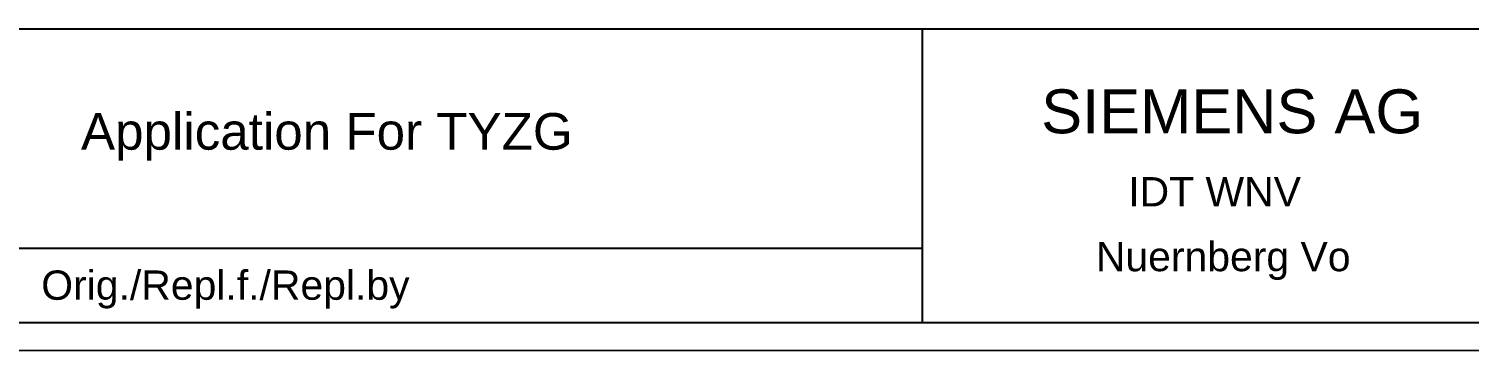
# Model space of a CAD drawing. Header units: inches. Extents: x 0 to 420, y 0 to 297.
# Drawn here: x 114.6 to 212.9, y 0.4 to 22.4 of the extents above; entities that cross this region are included whole.
import ezdxf
from ezdxf.enums import TextEntityAlignment as Align

# ---------------------------------------------------------------- set-up
doc = ezdxf.new("R2010")
doc.units = ezdxf.units.IN
doc.layers.add('Default', color=7, linetype='Continuous')
doc.styles.add('SEACAD_arial_ttf', font='arial.ttf', dxfattribs={"height": 0.2})

msp = doc.modelspace()

# ---------------------------------------------------------------- linework, layer by layer
at = {"layer": 'Default', "color": 7, "linetype": 'Continuous', "ltscale": 25.4}
for p, q in [((2.354, 22.378), (418.371, 22.378)), ((175.547, 22.378), (175.547, 2.339)), ((2.354, 7.398), (175.547, 7.398)), ((2.354, 2.339), (418.382, 2.339)), ((420.376, 0.371), (0.479, 0.423))]:
    msp.add_line(p, q, dxfattribs=at)

# ---------------------------------------------------------------- texts
at = {"layer": 'Default', "color": 7, "linetype": 'Continuous', "ltscale": 25.4, "style": 'SEACAD_arial_ttf'}
for s, height, p in [('SIEMENS AG', 3, (183.685, 18.244)), ('Application For TYZG', 2.5, (118.119, 16.626)), ('IDT WNV', 2, (189.63, 12.256)), ('Nuernberg Vo', 2, (187.417, 7.829)), ('Orig./Repl.f./Repl.by', 2, (115.406, 5.88))]:
    msp.add_text(s, height=height, dxfattribs=at).set_placement(p, align=Align.TOP_LEFT)

doc.saveas('drawing.dxf')
